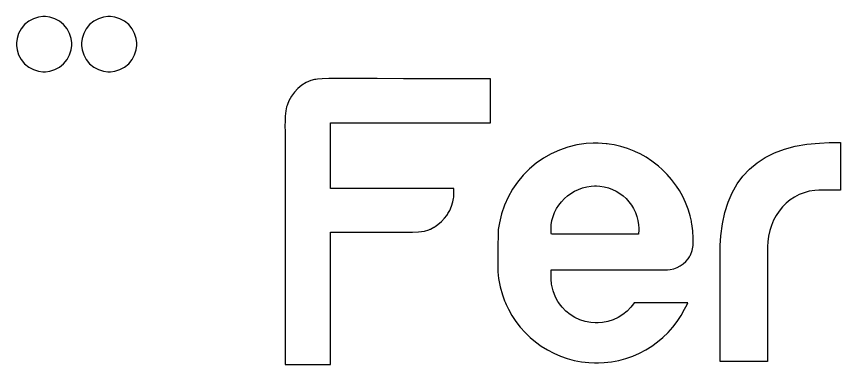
# Model space of a CAD drawing. Header units: millimetres. Extents: x 0 to 289, y 0 to 150.
# Drawn here: x 261.69 to 270.5, y 89.74 to 93.46 of the extents above; entities that cross this region are included whole.
import ezdxf

# ---------------------------------------------------------------- set-up
doc = ezdxf.new("R2010")
doc.units = ezdxf.units.MM
doc.header["$MEASUREMENT"] = 0
doc.layers.add('ENGRAVE', color=3, linetype='Continuous')

msp = doc.modelspace()

# ---------------------------------------------------------------- linework, layer by layer
at = {"layer": 'ENGRAVE'}
for points in [[(261.9815, 93.4608), (261.9666, 93.4608), (261.922, 93.4547), (261.8665, 93.4375), (261.8164, 93.4102), (261.7726, 93.3741), (261.7365, 93.3303), (261.7092, 93.2801), (261.692, 93.2246), (261.686, 93.18), (261.686, 93.1651), (261.686, 93.1502), (261.692, 93.1056), (261.7092, 93.0501), (261.7365, 92.9999), (261.7726, 92.9561), (261.8164, 92.92), (261.8665, 92.8927), (261.922, 92.8754), (261.9666, 92.8694), (261.9815, 92.8694), (261.9964, 92.8694), (262.0411, 92.8754), (262.0966, 92.8927), (262.1468, 92.92), (262.1906, 92.9561), (262.2268, 92.9999), (262.2541, 93.0501), (262.2714, 93.1056), (262.2774, 93.1502), (262.2774, 93.1651), (262.2774, 93.18), (262.2714, 93.2246), (262.2541, 93.2801), (262.2268, 93.3303), (262.1906, 93.3741), (262.1468, 93.4102), (262.0966, 93.4375), (262.0411, 93.4547), (261.9964, 93.4608), (261.9815, 93.4608)], [(262.6774, 93.4608), (262.6624, 93.4608), (262.6178, 93.4547), (262.5623, 93.4375), (262.512, 93.4102), (262.4682, 93.3741), (262.4321, 93.3303), (262.4047, 93.2801), (262.3875, 93.2246), (262.3815, 93.18), (262.3815, 93.1651), (262.3815, 93.1502), (262.3875, 93.1056), (262.4047, 93.0501), (262.4321, 92.9999), (262.4682, 92.9561), (262.512, 92.92), (262.5623, 92.8927), (262.6178, 92.8754), (262.6624, 92.8694), (262.6774, 92.8694), (262.6922, 92.8694), (262.7369, 92.8754), (262.7924, 92.8927), (262.8426, 92.92), (262.8863, 92.9561), (262.9224, 92.9999), (262.9497, 93.0501), (262.9669, 93.1056), (262.9729, 93.1502), (262.9729, 93.1651), (262.9729, 93.18), (262.9669, 93.2246), (262.9497, 93.2801), (262.9224, 93.3303), (262.8863, 93.3741), (262.8426, 93.4102), (262.7924, 93.4375), (262.7369, 93.4547), (262.6922, 93.4608), (262.6774, 93.4608)], [(265.0435, 91.7693), (265.0435, 92.3228), (266.7574, 92.3228), (266.7574, 92.795), (265.9191, 92.795), (265.8251, 92.795), (265.5433, 92.797), (265.2301, 92.7975), (265.1675, 92.7967), (265.15, 92.7965), (265.0976, 92.797), (265.0267, 92.7978), (264.9562, 92.7962), (264.9046, 92.7919), (264.8876, 92.7892), (264.8741, 92.787), (264.8346, 92.7762), (264.7847, 92.7552), (264.7385, 92.7271), (264.6966, 92.6926), (264.6592, 92.6527), (264.6271, 92.6081), (264.6006, 92.5599), (264.5845, 92.5218), (264.5802, 92.5087), (264.5757, 92.4952), (264.5667, 92.4531), (264.5603, 92.3956), (264.5583, 92.3375), (264.5582, 92.2944), (264.5582, 92.2801), (264.5583, 92.2381), (264.559, 91.8922), (264.559, 91.7769), (264.559, 89.7422), (265.0435, 89.7422), (265.0435, 91.1563), (265.047, 91.1563), (265.0817, 91.1563), (265.0852, 91.1562), (265.0942, 91.1562), (265.1845, 91.1561), (265.1935, 91.156), (265.206, 91.156), (265.3314, 91.1558), (265.344, 91.1558), (265.358, 91.1558), (265.498, 91.1555), (265.512, 91.1555), (265.5234, 91.1555), (265.6378, 91.156), (265.6492, 91.1559), (265.6612, 91.1557), (265.7821, 91.1563), (265.7941, 91.1561), (265.7994, 91.156), (265.8529, 91.1562), (265.8582, 91.1561), (265.8744, 91.1559), (265.9233, 91.1555), (265.9872, 91.1582), (266.0501, 91.1679), (266.0969, 91.1818), (266.1116, 91.1884), (266.1152, 91.19), (266.15, 91.2079), (266.1534, 91.2099), (266.164, 91.216), (266.1942, 91.237), (266.2317, 91.2686), (266.2653, 91.3042), (266.2879, 91.3333), (266.2947, 91.3435), (266.3016, 91.354), (266.3198, 91.3869), (266.3396, 91.4328), (266.3539, 91.4807), (266.3611, 91.5176), (266.3625, 91.53), (266.363, 91.5341), (266.3653, 91.5678), (266.3653, 91.579), (266.3653, 91.5896), (266.3635, 91.618), (266.3631, 91.6215), (265.0435, 91.6215), (265.0435, 91.7693)], [(269.2127, 90.98), (269.2135, 91.0144), (269.2205, 91.1174), (269.2373, 91.246), (269.2631, 91.3656), (269.298, 91.4764), (269.3418, 91.5782), (269.3947, 91.6712), (269.4565, 91.7552), (269.5273, 91.8304), (269.6071, 91.8967), (269.6958, 91.9542), (269.7936, 92.0028), (269.9002, 92.0426), (270.0159, 92.0735), (270.1404, 92.0955), (270.2739, 92.1087), (270.3807, 92.1132), (270.4163, 92.1132), (270.5005, 92.1132), (270.5005, 91.606), (270.285, 91.606), (270.2699, 91.606), (270.2247, 91.6029), (270.1667, 91.5935), (270.1112, 91.5783), (270.0585, 91.5575), (270.0088, 91.5316), (269.9622, 91.5007), (269.919, 91.4651), (269.8795, 91.4253), (269.8438, 91.3814), (269.8121, 91.3339), (269.7848, 91.283), (269.7619, 91.2291), (269.7437, 91.1723), (269.7305, 91.1132), (269.7223, 91.0519), (269.7196, 91.0045), (269.7196, 90.9887), (269.7196, 89.7733), (269.7199, 89.7733), (269.2127, 89.7733), (269.2127, 90.98)], [(268.6407, 90.7548), (268.6502, 90.7548), (268.6789, 90.7575), (268.7161, 90.7652), (268.7517, 90.7778), (268.7853, 90.7948), (268.8165, 90.8161), (268.8446, 90.8413), (268.8692, 90.8702), (268.8854, 90.8941), (268.89, 90.9024), (268.8952, 90.9119), (268.9142, 90.9619), (268.924, 91.0146), (268.9247, 91.0254), (268.9249, 91.0297), (268.9249, 91.0726), (268.9248, 91.0769), (268.9244, 91.0923), (268.9203, 91.1689), (268.911, 91.2448), (268.908, 91.26), (268.9057, 91.2722), (268.8913, 91.3325), (268.8735, 91.3918), (268.8694, 91.4035), (268.8634, 91.4207), (268.843, 91.4715), (268.812, 91.5374), (268.7764, 91.6011), (268.747, 91.6472), (268.7365, 91.6621), (268.7261, 91.6769), (268.6929, 91.7197), (268.6455, 91.7741), (268.5944, 91.8252), (268.554, 91.8613), (268.54, 91.8726), (268.5259, 91.8841), (268.4821, 91.9165), (268.4213, 91.9562), (268.3578, 91.9916), (268.3089, 92.0154), (268.2922, 92.0225), (268.2751, 92.0299), (268.2227, 92.0494), (268.1516, 92.0712), (268.0791, 92.0879), (268.024, 92.0972), (268.0056, 92.0993), (267.9951, 92.1006), (267.9086, 92.1069), (267.8797, 92.1069), (267.8545, 92.1069), (267.7787, 92.102), (267.6805, 92.0879), (267.5854, 92.0649), (267.4939, 92.0334), (267.4064, 91.994), (267.3234, 91.947), (267.2454, 91.8929), (267.1727, 91.8321), (267.1058, 91.7651), (267.0452, 91.6922), (266.9912, 91.614), (266.9444, 91.531), (266.9051, 91.4434), (266.8739, 91.3518), (266.851, 91.2566), (266.8394, 91.183), (266.8371, 91.1583), (266.8335, 90.9744), (266.8335, 90.7548), (266.8349, 90.7317), (266.843, 90.6626), (266.86, 90.5727), (266.8841, 90.4856), (266.9068, 90.4223), (266.9155, 90.4017), (266.9231, 90.384), (266.9484, 90.3322), (266.9861, 90.2656), (267.0283, 90.2021), (267.0749, 90.1419), (267.1255, 90.0853), (267.1801, 90.0324), (267.2383, 89.9835), (267.3, 89.9388), (267.3649, 89.8986), (267.4328, 89.863), (267.5035, 89.8322), (267.5767, 89.8066), (267.6523, 89.7863), (267.73, 89.7715), (267.8096, 89.7624), (267.8706, 89.7594), (267.8909, 89.7594), (267.9112, 89.7594), (267.9721, 89.7624), (268.0516, 89.7715), (268.1293, 89.7863), (268.2049, 89.8066), (268.2781, 89.8322), (268.3488, 89.863), (268.4166, 89.8986), (268.4815, 89.9388), (268.5432, 89.9835), (268.6014, 90.0324), (268.6559, 90.0853), (268.7066, 90.1419), (268.7532, 90.2021), (268.7954, 90.2656), (268.833, 90.3322), (268.8584, 90.384), (268.8659, 90.4017), (268.2948, 90.4017), (268.2867, 90.3896), (268.2593, 90.3552), (268.2186, 90.3133), (268.173, 90.2766), (268.1232, 90.2454), (268.0696, 90.2204), (268.0126, 90.2019), (267.9529, 90.1904), (267.9064, 90.1865), (267.8909, 90.1865), (267.8753, 90.1865), (267.8287, 90.1904), (267.7689, 90.2019), (267.7119, 90.2204), (267.6583, 90.2454), (267.6085, 90.2766), (267.563, 90.3133), (267.5223, 90.3552), (267.495, 90.3896), (267.4869, 90.4017), (267.4771, 90.4163), (267.4518, 90.4629), (267.4259, 90.5292), (267.4098, 90.5997), (267.4043, 90.6553), (267.4043, 90.6739), (267.4043, 90.6941), (267.407, 90.7397), (267.407, 90.7548), (268.6407, 90.7548)], [(267.88, 91.65), (267.8918, 91.65), (267.9273, 91.6476), (267.9733, 91.6406), (268.0176, 91.6292), (268.0601, 91.6136), (268.1006, 91.5941), (268.1387, 91.571), (268.1744, 91.5443), (268.2072, 91.5144), (268.2371, 91.4816), (268.2637, 91.446), (268.2869, 91.4078), (268.3064, 91.3673), (268.3219, 91.3249), (268.3333, 91.2805), (268.3403, 91.2346), (268.3427, 91.1991), (268.3427, 91.1873), (268.3427, 91.1745), (268.3399, 91.1404), (268.3393, 91.1362), (267.4073, 91.1362), (267.4069, 91.1404), (267.4043, 91.1756), (267.4043, 91.1873), (267.4043, 91.1991), (267.4068, 91.2346), (267.4142, 91.2805), (267.4263, 91.3249), (267.4427, 91.3673), (267.4631, 91.4078), (267.4874, 91.446), (267.5152, 91.4816), (267.5463, 91.5144), (267.5803, 91.5443), (267.6171, 91.571), (267.6564, 91.5941), (267.6978, 91.6136), (267.7412, 91.6292), (267.7862, 91.6406), (267.8325, 91.6476), (267.8681, 91.65), (267.88, 91.65)]]:
    msp.add_lwpolyline(points, close=True, dxfattribs=at)

doc.saveas('drawing.dxf')
